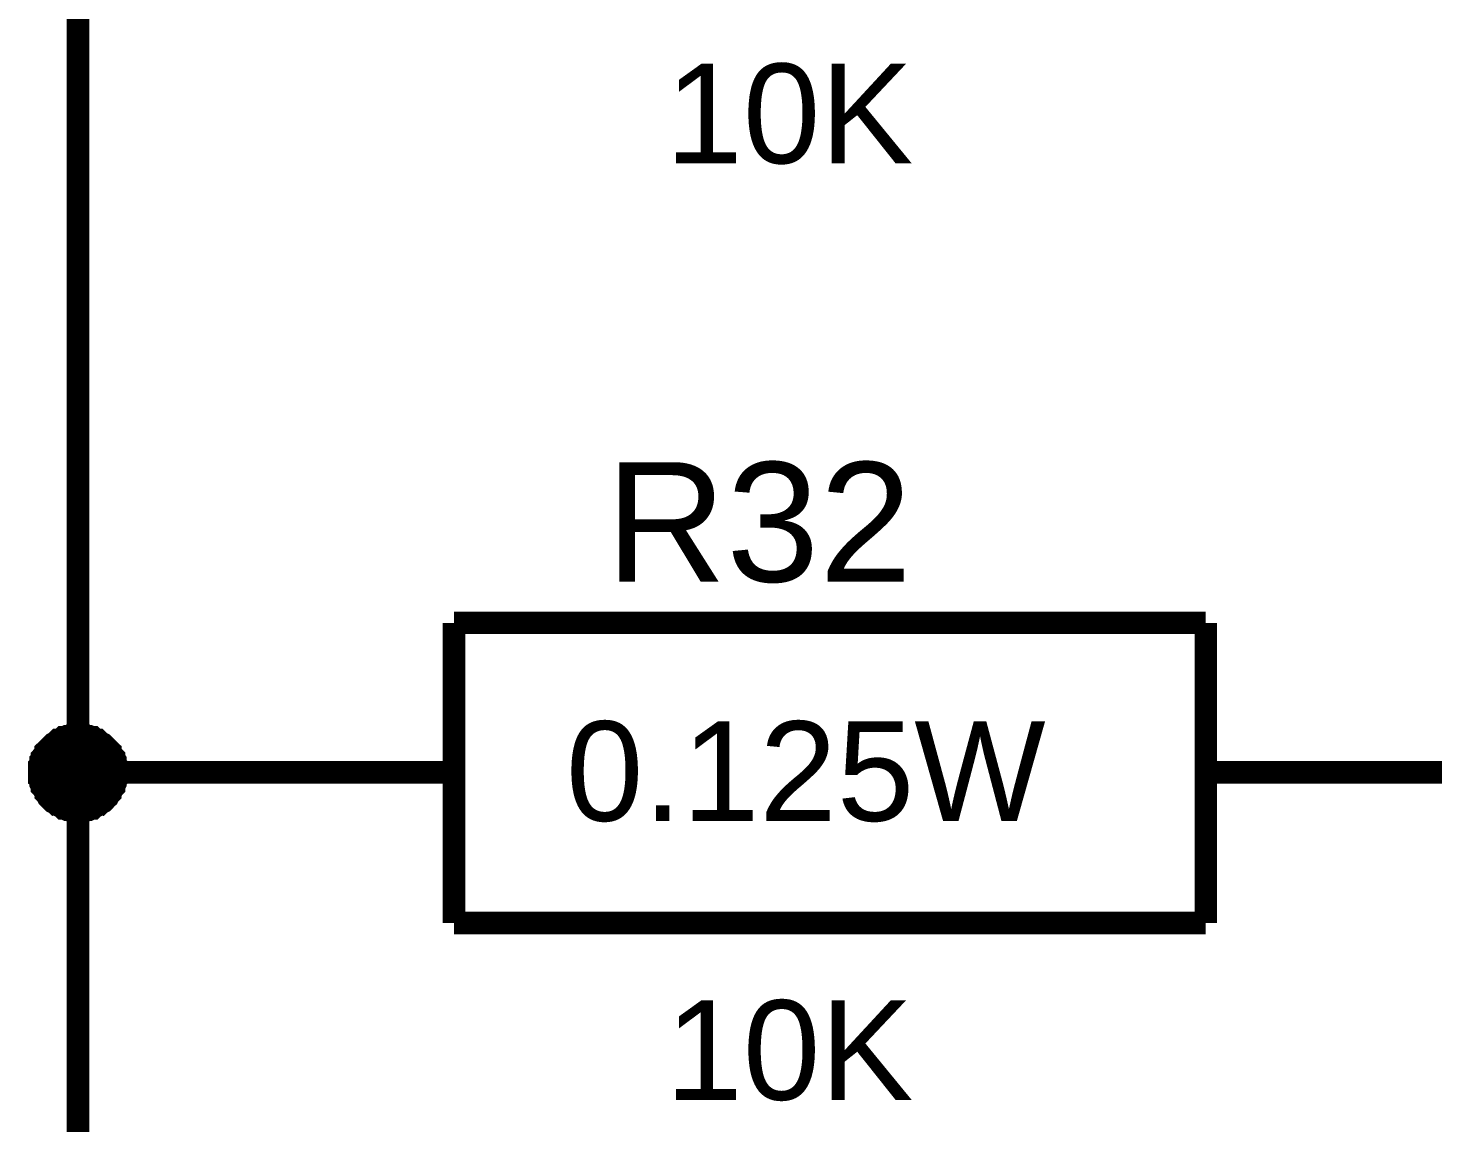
# Model space of a CAD drawing. Header units: millimetres. Extents: x -2024 to 917, y -725 to 13.
# Drawn here: x -1724.67 to -1705.99, y -341.33 to -326.77 of the extents above; entities that cross this region are included whole.
import ezdxf

# ---------------------------------------------------------------- set-up
doc = ezdxf.new("R2010")
doc.units = ezdxf.units.MM
doc.styles.get("Standard").update_dxf_attribs({"font": 'arial.ttf'})

msp = doc.modelspace()

# ---------------------------------------------------------------- linework, layer by layer
at = {"color": 7}
for points, const_width in [([(-1721.51, -324.163), (-1724.009, -324.163), (-1724.009, -336.665), (-1724.009, -349.167), (-1724.009, -361.669), (-1721.51, -361.669)], 0.3), ([(-1719.011, -334.678), (-1719.011, -338.668)], 0.3), ([(-1719.011, -334.678), (-1709.014, -334.678)], 0.3), ([(-1709.014, -334.678), (-1709.014, -338.668)], 0.3), ([(-1724.523, -336.665), (-1724.523, -336.632), (-1724.523, -336.615), (-1724.523, -336.582), (-1724.506, -336.565), (-1724.506, -336.532), (-1724.506, -336.516), (-1724.489, -336.499), (-1724.489, -336.466), (-1724.473, -336.449), (-1724.456, -336.433), (-1724.44, -336.4), (-1724.44, -336.383), (-1724.423, -336.367), (-1724.407, -336.35), (-1724.39, -336.334), (-1724.374, -336.317), (-1724.357, -336.3), (-1724.341, -336.284), (-1724.307, -336.267), (-1724.291, -336.251), (-1724.274, -336.234), (-1724.258, -336.234), (-1724.225, -336.218), (-1724.208, -336.201), (-1724.192, -336.201), (-1724.158, -336.185), (-1724.142, -336.185), (-1724.109, -336.185), (-1724.092, -336.168), (-1724.059, -336.168), (-1724.043, -336.168), (-1724.009, -336.168)], 0.3), ([(-1724.523, -336.665), (-1724.523, -336.632), (-1724.523, -336.615), (-1724.523, -336.582), (-1724.506, -336.565), (-1724.506, -336.532), (-1724.506, -336.516), (-1724.489, -336.499), (-1724.489, -336.466), (-1724.473, -336.449), (-1724.456, -336.433), (-1724.44, -336.4), (-1724.44, -336.383), (-1724.423, -336.367), (-1724.407, -336.35), (-1724.39, -336.334), (-1724.374, -336.317), (-1724.357, -336.3), (-1724.341, -336.284), (-1724.307, -336.267), (-1724.291, -336.251), (-1724.274, -336.234), (-1724.258, -336.234), (-1724.225, -336.218), (-1724.208, -336.201), (-1724.192, -336.201), (-1724.158, -336.185), (-1724.142, -336.185), (-1724.109, -336.185), (-1724.092, -336.168), (-1724.059, -336.168), (-1724.043, -336.168), (-1724.009, -336.168)], 0.3), ([(-1724.523, -336.665), (-1724.523, -336.632), (-1724.523, -336.615), (-1724.523, -336.582), (-1724.506, -336.565), (-1724.506, -336.532), (-1724.506, -336.516), (-1724.489, -336.499), (-1724.489, -336.466), (-1724.473, -336.449), (-1724.456, -336.433), (-1724.44, -336.4), (-1724.44, -336.383), (-1724.423, -336.367), (-1724.407, -336.35), (-1724.39, -336.334), (-1724.374, -336.317), (-1724.357, -336.3), (-1724.341, -336.284), (-1724.307, -336.267), (-1724.291, -336.251), (-1724.274, -336.234), (-1724.258, -336.234), (-1724.225, -336.218), (-1724.208, -336.201), (-1724.192, -336.201), (-1724.158, -336.185), (-1724.142, -336.185), (-1724.109, -336.185), (-1724.092, -336.168), (-1724.059, -336.168), (-1724.043, -336.168), (-1724.009, -336.168)], 0.3), ([(-1724.523, -336.665), (-1724.523, -336.632), (-1724.523, -336.615), (-1724.523, -336.582), (-1724.506, -336.565), (-1724.506, -336.532), (-1724.506, -336.516), (-1724.489, -336.499), (-1724.489, -336.466), (-1724.473, -336.449), (-1724.456, -336.433), (-1724.44, -336.4), (-1724.44, -336.383), (-1724.423, -336.367), (-1724.407, -336.35), (-1724.39, -336.334), (-1724.374, -336.317), (-1724.357, -336.3), (-1724.341, -336.284), (-1724.307, -336.267), (-1724.291, -336.251), (-1724.274, -336.234), (-1724.258, -336.234), (-1724.225, -336.218), (-1724.208, -336.201), (-1724.192, -336.201), (-1724.158, -336.185), (-1724.142, -336.185), (-1724.109, -336.185), (-1724.092, -336.168), (-1724.059, -336.168), (-1724.043, -336.168), (-1724.009, -336.168)], 0.3), ([(-1724.009, -336.168), (-1724.009, -336.168)], 0.3), ([(-1724.009, -336.168), (-1723.976, -336.168), (-1723.96, -336.168), (-1723.927, -336.168), (-1723.91, -336.185), (-1723.877, -336.185), (-1723.861, -336.185), (-1723.827, -336.201), (-1723.811, -336.201), (-1723.794, -336.218), (-1723.761, -336.234), (-1723.745, -336.234), (-1723.728, -336.251), (-1723.712, -336.267), (-1723.678, -336.284), (-1723.662, -336.3), (-1723.645, -336.317), (-1723.629, -336.334), (-1723.612, -336.35), (-1723.596, -336.367), (-1723.579, -336.383), (-1723.579, -336.4), (-1723.563, -336.433), (-1723.546, -336.449), (-1723.529, -336.466), (-1723.529, -336.499), (-1723.513, -336.516), (-1723.513, -336.532), (-1723.513, -336.565), (-1723.496, -336.582), (-1723.496, -336.615), (-1723.496, -336.632), (-1723.496, -336.665)], 0.3), ([(-1724.009, -336.168), (-1724.009, -336.168)], 0.3), ([(-1724.009, -336.168), (-1723.976, -336.168), (-1723.96, -336.168), (-1723.927, -336.168), (-1723.91, -336.185), (-1723.877, -336.185), (-1723.861, -336.185), (-1723.827, -336.201), (-1723.811, -336.201), (-1723.794, -336.218), (-1723.761, -336.234), (-1723.745, -336.234), (-1723.728, -336.251), (-1723.712, -336.267), (-1723.678, -336.284), (-1723.662, -336.3), (-1723.645, -336.317), (-1723.629, -336.334), (-1723.612, -336.35), (-1723.596, -336.367), (-1723.579, -336.383), (-1723.579, -336.4), (-1723.563, -336.433), (-1723.546, -336.449), (-1723.529, -336.466), (-1723.529, -336.499), (-1723.513, -336.516), (-1723.513, -336.532), (-1723.513, -336.565), (-1723.496, -336.582), (-1723.496, -336.615), (-1723.496, -336.632), (-1723.496, -336.665)], 0.3), ([(-1724.009, -336.168), (-1724.009, -336.168)], 0.3), ([(-1724.009, -336.168), (-1723.976, -336.168), (-1723.96, -336.168), (-1723.927, -336.168), (-1723.91, -336.185), (-1723.877, -336.185), (-1723.861, -336.185), (-1723.827, -336.201), (-1723.811, -336.201), (-1723.794, -336.218), (-1723.761, -336.234), (-1723.745, -336.234), (-1723.728, -336.251), (-1723.712, -336.267), (-1723.678, -336.284), (-1723.662, -336.3), (-1723.645, -336.317), (-1723.629, -336.334), (-1723.612, -336.35), (-1723.596, -336.367), (-1723.579, -336.383), (-1723.579, -336.4), (-1723.563, -336.433), (-1723.546, -336.449), (-1723.529, -336.466), (-1723.529, -336.499), (-1723.513, -336.516), (-1723.513, -336.532), (-1723.513, -336.565), (-1723.496, -336.582), (-1723.496, -336.615), (-1723.496, -336.632), (-1723.496, -336.665)], 0.3), ([(-1724.009, -336.168), (-1724.009, -336.168)], 0.3), ([(-1724.009, -336.168), (-1723.976, -336.168), (-1723.96, -336.168), (-1723.927, -336.168), (-1723.91, -336.185), (-1723.877, -336.185), (-1723.861, -336.185), (-1723.827, -336.201), (-1723.811, -336.201), (-1723.794, -336.218), (-1723.761, -336.234), (-1723.745, -336.234), (-1723.728, -336.251), (-1723.712, -336.267), (-1723.678, -336.284), (-1723.662, -336.3), (-1723.645, -336.317), (-1723.629, -336.334), (-1723.612, -336.35), (-1723.596, -336.367), (-1723.579, -336.383), (-1723.579, -336.4), (-1723.563, -336.433), (-1723.546, -336.449), (-1723.529, -336.466), (-1723.529, -336.499), (-1723.513, -336.516), (-1723.513, -336.532), (-1723.513, -336.565), (-1723.496, -336.582), (-1723.496, -336.615), (-1723.496, -336.632), (-1723.496, -336.665)], 0.3), ([(-1724.523, -336.665), (-1724.523, -336.632), (-1724.523, -336.615), (-1724.523, -336.582), (-1724.506, -336.565), (-1724.506, -336.532), (-1724.506, -336.516), (-1724.489, -336.499), (-1724.489, -336.466), (-1724.473, -336.449), (-1724.456, -336.433), (-1724.44, -336.4), (-1724.44, -336.383), (-1724.423, -336.367), (-1724.407, -336.35), (-1724.39, -336.334), (-1724.374, -336.317), (-1724.357, -336.3), (-1724.341, -336.284), (-1724.307, -336.267), (-1724.291, -336.251), (-1724.274, -336.234), (-1724.258, -336.234), (-1724.225, -336.218), (-1724.208, -336.201), (-1724.192, -336.201), (-1724.158, -336.185), (-1724.142, -336.185), (-1724.109, -336.185), (-1724.092, -336.168), (-1724.059, -336.168), (-1724.043, -336.168), (-1724.009, -336.168)], 0.0991), ([(-1724.523, -336.665), (-1724.523, -336.632), (-1724.523, -336.615), (-1724.523, -336.582), (-1724.506, -336.565), (-1724.506, -336.532), (-1724.506, -336.516), (-1724.489, -336.499), (-1724.489, -336.466), (-1724.473, -336.449), (-1724.456, -336.433), (-1724.44, -336.4), (-1724.44, -336.383), (-1724.423, -336.367), (-1724.407, -336.35), (-1724.39, -336.334), (-1724.374, -336.317), (-1724.357, -336.3), (-1724.341, -336.284), (-1724.307, -336.267), (-1724.291, -336.251), (-1724.274, -336.234), (-1724.258, -336.234), (-1724.225, -336.218), (-1724.208, -336.201), (-1724.192, -336.201), (-1724.158, -336.185), (-1724.142, -336.185), (-1724.109, -336.185), (-1724.092, -336.168), (-1724.059, -336.168), (-1724.043, -336.168), (-1724.009, -336.168)], 0.0991), ([(-1724.523, -336.665), (-1724.523, -336.632), (-1724.523, -336.615), (-1724.523, -336.582), (-1724.506, -336.565), (-1724.506, -336.532), (-1724.506, -336.516), (-1724.489, -336.499), (-1724.489, -336.466), (-1724.473, -336.449), (-1724.456, -336.433), (-1724.44, -336.4), (-1724.44, -336.383), (-1724.423, -336.367), (-1724.407, -336.35), (-1724.39, -336.334), (-1724.374, -336.317), (-1724.357, -336.3), (-1724.341, -336.284), (-1724.307, -336.267), (-1724.291, -336.251), (-1724.274, -336.234), (-1724.258, -336.234), (-1724.225, -336.218), (-1724.208, -336.201), (-1724.192, -336.201), (-1724.158, -336.185), (-1724.142, -336.185), (-1724.109, -336.185), (-1724.092, -336.168), (-1724.059, -336.168), (-1724.043, -336.168), (-1724.009, -336.168)], 0.0991), ([(-1724.523, -336.665), (-1724.523, -336.632), (-1724.523, -336.615), (-1724.523, -336.582), (-1724.506, -336.565), (-1724.506, -336.532), (-1724.506, -336.516), (-1724.489, -336.499), (-1724.489, -336.466), (-1724.473, -336.449), (-1724.456, -336.433), (-1724.44, -336.4), (-1724.44, -336.383), (-1724.423, -336.367), (-1724.407, -336.35), (-1724.39, -336.334), (-1724.374, -336.317), (-1724.357, -336.3), (-1724.341, -336.284), (-1724.307, -336.267), (-1724.291, -336.251), (-1724.274, -336.234), (-1724.258, -336.234), (-1724.225, -336.218), (-1724.208, -336.201), (-1724.192, -336.201), (-1724.158, -336.185), (-1724.142, -336.185), (-1724.109, -336.185), (-1724.092, -336.168), (-1724.059, -336.168), (-1724.043, -336.168), (-1724.009, -336.168)], 0.0991), ([(-1724.009, -336.168), (-1724.009, -336.168)], 0.0991), ([(-1724.009, -336.168), (-1723.976, -336.168), (-1723.96, -336.168), (-1723.927, -336.168), (-1723.91, -336.185), (-1723.877, -336.185), (-1723.861, -336.185), (-1723.827, -336.201), (-1723.811, -336.201), (-1723.794, -336.218), (-1723.761, -336.234), (-1723.745, -336.234), (-1723.728, -336.251), (-1723.712, -336.267), (-1723.678, -336.284), (-1723.662, -336.3), (-1723.645, -336.317), (-1723.629, -336.334), (-1723.612, -336.35), (-1723.596, -336.367), (-1723.579, -336.383), (-1723.579, -336.4), (-1723.563, -336.433), (-1723.546, -336.449), (-1723.529, -336.466), (-1723.529, -336.499), (-1723.513, -336.516), (-1723.513, -336.532), (-1723.513, -336.565), (-1723.496, -336.582), (-1723.496, -336.615), (-1723.496, -336.632), (-1723.496, -336.665)], 0.0991), ([(-1724.009, -336.168), (-1724.009, -336.168)], 0.0991), ([(-1724.009, -336.168), (-1723.976, -336.168), (-1723.96, -336.168), (-1723.927, -336.168), (-1723.91, -336.185), (-1723.877, -336.185), (-1723.861, -336.185), (-1723.827, -336.201), (-1723.811, -336.201), (-1723.794, -336.218), (-1723.761, -336.234), (-1723.745, -336.234), (-1723.728, -336.251), (-1723.712, -336.267), (-1723.678, -336.284), (-1723.662, -336.3), (-1723.645, -336.317), (-1723.629, -336.334), (-1723.612, -336.35), (-1723.596, -336.367), (-1723.579, -336.383), (-1723.579, -336.4), (-1723.563, -336.433), (-1723.546, -336.449), (-1723.529, -336.466), (-1723.529, -336.499), (-1723.513, -336.516), (-1723.513, -336.532), (-1723.513, -336.565), (-1723.496, -336.582), (-1723.496, -336.615), (-1723.496, -336.632), (-1723.496, -336.665)], 0.0991), ([(-1724.009, -336.168), (-1724.009, -336.168)], 0.0991), ([(-1724.009, -336.168), (-1723.976, -336.168), (-1723.96, -336.168), (-1723.927, -336.168), (-1723.91, -336.185), (-1723.877, -336.185), (-1723.861, -336.185), (-1723.827, -336.201), (-1723.811, -336.201), (-1723.794, -336.218), (-1723.761, -336.234), (-1723.745, -336.234), (-1723.728, -336.251), (-1723.712, -336.267), (-1723.678, -336.284), (-1723.662, -336.3), (-1723.645, -336.317), (-1723.629, -336.334), (-1723.612, -336.35), (-1723.596, -336.367), (-1723.579, -336.383), (-1723.579, -336.4), (-1723.563, -336.433), (-1723.546, -336.449), (-1723.529, -336.466), (-1723.529, -336.499), (-1723.513, -336.516), (-1723.513, -336.532), (-1723.513, -336.565), (-1723.496, -336.582), (-1723.496, -336.615), (-1723.496, -336.632), (-1723.496, -336.665)], 0.0991), ([(-1724.009, -336.168), (-1724.009, -336.168)], 0.0991), ([(-1724.009, -336.168), (-1723.976, -336.168), (-1723.96, -336.168), (-1723.927, -336.168), (-1723.91, -336.185), (-1723.877, -336.185), (-1723.861, -336.185), (-1723.827, -336.201), (-1723.811, -336.201), (-1723.794, -336.218), (-1723.761, -336.234), (-1723.745, -336.234), (-1723.728, -336.251), (-1723.712, -336.267), (-1723.678, -336.284), (-1723.662, -336.3), (-1723.645, -336.317), (-1723.629, -336.334), (-1723.612, -336.35), (-1723.596, -336.367), (-1723.579, -336.383), (-1723.579, -336.4), (-1723.563, -336.433), (-1723.546, -336.449), (-1723.529, -336.466), (-1723.529, -336.499), (-1723.513, -336.516), (-1723.513, -336.532), (-1723.513, -336.565), (-1723.496, -336.582), (-1723.496, -336.615), (-1723.496, -336.632), (-1723.496, -336.665)], 0.0991), ([(-1724.009, -337.178), (-1724.043, -337.178), (-1724.059, -337.178), (-1724.092, -337.178), (-1724.109, -337.162), (-1724.142, -337.162), (-1724.158, -337.162), (-1724.192, -337.145), (-1724.208, -337.145), (-1724.225, -337.128), (-1724.258, -337.112), (-1724.274, -337.095), (-1724.291, -337.095), (-1724.307, -337.079), (-1724.341, -337.062), (-1724.357, -337.046), (-1724.374, -337.029), (-1724.39, -337.012), (-1724.407, -336.996), (-1724.423, -336.963), (-1724.44, -336.946), (-1724.44, -336.93), (-1724.456, -336.913), (-1724.473, -336.88), (-1724.489, -336.863), (-1724.489, -336.847), (-1724.506, -336.814), (-1724.506, -336.797), (-1724.506, -336.764), (-1724.523, -336.748), (-1724.523, -336.714), (-1724.523, -336.698), (-1724.523, -336.665)], 0.3), ([(-1724.523, -336.665), (-1724.523, -336.665)], 0.3), ([(-1724.009, -337.178), (-1724.043, -337.178), (-1724.059, -337.178), (-1724.092, -337.178), (-1724.109, -337.162), (-1724.142, -337.162), (-1724.158, -337.162), (-1724.192, -337.145), (-1724.208, -337.145), (-1724.225, -337.128), (-1724.258, -337.112), (-1724.274, -337.095), (-1724.291, -337.095), (-1724.307, -337.079), (-1724.341, -337.062), (-1724.357, -337.046), (-1724.374, -337.029), (-1724.39, -337.012), (-1724.407, -336.996), (-1724.423, -336.963), (-1724.44, -336.946), (-1724.44, -336.93), (-1724.456, -336.913), (-1724.473, -336.88), (-1724.489, -336.863), (-1724.489, -336.847), (-1724.506, -336.814), (-1724.506, -336.797), (-1724.506, -336.764), (-1724.523, -336.748), (-1724.523, -336.714), (-1724.523, -336.698), (-1724.523, -336.665)], 0.3), ([(-1724.523, -336.665), (-1724.523, -336.665)], 0.3), ([(-1724.009, -337.178), (-1724.043, -337.178), (-1724.059, -337.178), (-1724.092, -337.178), (-1724.109, -337.162), (-1724.142, -337.162), (-1724.158, -337.162), (-1724.192, -337.145), (-1724.208, -337.145), (-1724.225, -337.128), (-1724.258, -337.112), (-1724.274, -337.095), (-1724.291, -337.095), (-1724.307, -337.079), (-1724.341, -337.062), (-1724.357, -337.046), (-1724.374, -337.029), (-1724.39, -337.012), (-1724.407, -336.996), (-1724.423, -336.963), (-1724.44, -336.946), (-1724.44, -336.93), (-1724.456, -336.913), (-1724.473, -336.88), (-1724.489, -336.863), (-1724.489, -336.847), (-1724.506, -336.814), (-1724.506, -336.797), (-1724.506, -336.764), (-1724.523, -336.748), (-1724.523, -336.714), (-1724.523, -336.698), (-1724.523, -336.665)], 0.3), ([(-1724.523, -336.665), (-1724.523, -336.665)], 0.3), ([(-1724.009, -337.178), (-1724.043, -337.178), (-1724.059, -337.178), (-1724.092, -337.178), (-1724.109, -337.162), (-1724.142, -337.162), (-1724.158, -337.162), (-1724.192, -337.145), (-1724.208, -337.145), (-1724.225, -337.128), (-1724.258, -337.112), (-1724.274, -337.095), (-1724.291, -337.095), (-1724.307, -337.079), (-1724.341, -337.062), (-1724.357, -337.046), (-1724.374, -337.029), (-1724.39, -337.012), (-1724.407, -336.996), (-1724.423, -336.963), (-1724.44, -336.946), (-1724.44, -336.93), (-1724.456, -336.913), (-1724.473, -336.88), (-1724.489, -336.863), (-1724.489, -336.847), (-1724.506, -336.814), (-1724.506, -336.797), (-1724.506, -336.764), (-1724.523, -336.748), (-1724.523, -336.714), (-1724.523, -336.698), (-1724.523, -336.665)], 0.3), ([(-1724.523, -336.665), (-1724.523, -336.665)], 0.3), ([(-1724.009, -336.665), (-1721.51, -336.665)], 0.3), ([(-1723.496, -336.665), (-1723.496, -336.698), (-1723.496, -336.714), (-1723.496, -336.748), (-1723.513, -336.764), (-1723.513, -336.797), (-1723.513, -336.814), (-1723.529, -336.847), (-1723.529, -336.863), (-1723.546, -336.88), (-1723.563, -336.913), (-1723.579, -336.93), (-1723.579, -336.946), (-1723.596, -336.963), (-1723.612, -336.996), (-1723.629, -337.012), (-1723.645, -337.029), (-1723.662, -337.046), (-1723.678, -337.062), (-1723.712, -337.079), (-1723.728, -337.095), (-1723.745, -337.095), (-1723.761, -337.112), (-1723.794, -337.128), (-1723.811, -337.145), (-1723.827, -337.145), (-1723.861, -337.162), (-1723.877, -337.162), (-1723.91, -337.162), (-1723.927, -337.178), (-1723.96, -337.178), (-1723.976, -337.178), (-1724.009, -337.178)], 0.3), ([(-1723.496, -336.665), (-1723.496, -336.698), (-1723.496, -336.714), (-1723.496, -336.748), (-1723.513, -336.764), (-1723.513, -336.797), (-1723.513, -336.814), (-1723.529, -336.847), (-1723.529, -336.863), (-1723.546, -336.88), (-1723.563, -336.913), (-1723.579, -336.93), (-1723.579, -336.946), (-1723.596, -336.963), (-1723.612, -336.996), (-1723.629, -337.012), (-1723.645, -337.029), (-1723.662, -337.046), (-1723.678, -337.062), (-1723.712, -337.079), (-1723.728, -337.095), (-1723.745, -337.095), (-1723.761, -337.112), (-1723.794, -337.128), (-1723.811, -337.145), (-1723.827, -337.145), (-1723.861, -337.162), (-1723.877, -337.162), (-1723.91, -337.162), (-1723.927, -337.178), (-1723.96, -337.178), (-1723.976, -337.178), (-1724.009, -337.178)], 0.3), ([(-1723.496, -336.665), (-1723.496, -336.698), (-1723.496, -336.714), (-1723.496, -336.748), (-1723.513, -336.764), (-1723.513, -336.797), (-1723.513, -336.814), (-1723.529, -336.847), (-1723.529, -336.863), (-1723.546, -336.88), (-1723.563, -336.913), (-1723.579, -336.93), (-1723.579, -336.946), (-1723.596, -336.963), (-1723.612, -336.996), (-1723.629, -337.012), (-1723.645, -337.029), (-1723.662, -337.046), (-1723.678, -337.062), (-1723.712, -337.079), (-1723.728, -337.095), (-1723.745, -337.095), (-1723.761, -337.112), (-1723.794, -337.128), (-1723.811, -337.145), (-1723.827, -337.145), (-1723.861, -337.162), (-1723.877, -337.162), (-1723.91, -337.162), (-1723.927, -337.178), (-1723.96, -337.178), (-1723.976, -337.178), (-1724.009, -337.178)], 0.3), ([(-1723.496, -336.665), (-1723.496, -336.698), (-1723.496, -336.714), (-1723.496, -336.748), (-1723.513, -336.764), (-1723.513, -336.797), (-1723.513, -336.814), (-1723.529, -336.847), (-1723.529, -336.863), (-1723.546, -336.88), (-1723.563, -336.913), (-1723.579, -336.93), (-1723.579, -336.946), (-1723.596, -336.963), (-1723.612, -336.996), (-1723.629, -337.012), (-1723.645, -337.029), (-1723.662, -337.046), (-1723.678, -337.062), (-1723.712, -337.079), (-1723.728, -337.095), (-1723.745, -337.095), (-1723.761, -337.112), (-1723.794, -337.128), (-1723.811, -337.145), (-1723.827, -337.145), (-1723.861, -337.162), (-1723.877, -337.162), (-1723.91, -337.162), (-1723.927, -337.178), (-1723.96, -337.178), (-1723.976, -337.178), (-1724.009, -337.178)], 0.3), ([(-1723.496, -336.665), (-1723.496, -336.665), (-1723.496, -336.665), (-1723.496, -336.665), (-1723.496, -336.665), (-1723.496, -336.665), (-1723.496, -336.665), (-1723.496, -336.665), (-1723.496, -336.665), (-1723.496, -336.665), (-1723.496, -336.665), (-1723.496, -336.665), (-1723.496, -336.665), (-1723.496, -336.665), (-1723.496, -336.665), (-1723.496, -336.665), (-1723.496, -336.665), (-1723.496, -336.665), (-1723.496, -336.665), (-1723.496, -336.665), (-1723.496, -336.665), (-1723.496, -336.665), (-1723.496, -336.665), (-1723.496, -336.665), (-1723.496, -336.665), (-1723.496, -336.665), (-1723.496, -336.665), (-1723.496, -336.665), (-1723.496, -336.665), (-1723.496, -336.665), (-1723.496, -336.665), (-1723.496, -336.665), (-1723.496, -336.665)], 0.3), ([(-1723.496, -336.665), (-1723.496, -336.665)], 0.3), ([(-1723.496, -336.665), (-1723.496, -336.665), (-1723.496, -336.665), (-1723.496, -336.665), (-1723.496, -336.665), (-1723.496, -336.665), (-1723.496, -336.665), (-1723.496, -336.665), (-1723.496, -336.665), (-1723.496, -336.665), (-1723.496, -336.665), (-1723.496, -336.665), (-1723.496, -336.665), (-1723.496, -336.665), (-1723.496, -336.665), (-1723.496, -336.665), (-1723.496, -336.665), (-1723.496, -336.665), (-1723.496, -336.665), (-1723.496, -336.665), (-1723.496, -336.665), (-1723.496, -336.665), (-1723.496, -336.665), (-1723.496, -336.665), (-1723.496, -336.665), (-1723.496, -336.665), (-1723.496, -336.665), (-1723.496, -336.665), (-1723.496, -336.665), (-1723.496, -336.665), (-1723.496, -336.665), (-1723.496, -336.665), (-1723.496, -336.665)], 0.3), ([(-1723.496, -336.665), (-1723.496, -336.665)], 0.3), ([(-1723.496, -336.665), (-1723.496, -336.665), (-1723.496, -336.665), (-1723.496, -336.665), (-1723.496, -336.665), (-1723.496, -336.665), (-1723.496, -336.665), (-1723.496, -336.665), (-1723.496, -336.665), (-1723.496, -336.665), (-1723.496, -336.665), (-1723.496, -336.665), (-1723.496, -336.665), (-1723.496, -336.665), (-1723.496, -336.665), (-1723.496, -336.665), (-1723.496, -336.665), (-1723.496, -336.665), (-1723.496, -336.665), (-1723.496, -336.665), (-1723.496, -336.665), (-1723.496, -336.665), (-1723.496, -336.665), (-1723.496, -336.665), (-1723.496, -336.665), (-1723.496, -336.665), (-1723.496, -336.665), (-1723.496, -336.665), (-1723.496, -336.665), (-1723.496, -336.665), (-1723.496, -336.665), (-1723.496, -336.665), (-1723.496, -336.665)], 0.3), ([(-1723.496, -336.665), (-1723.496, -336.665)], 0.3), ([(-1723.496, -336.665), (-1723.496, -336.665), (-1723.496, -336.665), (-1723.496, -336.665), (-1723.496, -336.665), (-1723.496, -336.665), (-1723.496, -336.665), (-1723.496, -336.665), (-1723.496, -336.665), (-1723.496, -336.665), (-1723.496, -336.665), (-1723.496, -336.665), (-1723.496, -336.665), (-1723.496, -336.665), (-1723.496, -336.665), (-1723.496, -336.665), (-1723.496, -336.665), (-1723.496, -336.665), (-1723.496, -336.665), (-1723.496, -336.665), (-1723.496, -336.665), (-1723.496, -336.665), (-1723.496, -336.665), (-1723.496, -336.665), (-1723.496, -336.665), (-1723.496, -336.665), (-1723.496, -336.665), (-1723.496, -336.665), (-1723.496, -336.665), (-1723.496, -336.665), (-1723.496, -336.665), (-1723.496, -336.665), (-1723.496, -336.665)], 0.3), ([(-1723.496, -336.665), (-1723.496, -336.665)], 0.3), ([(-1719.011, -336.665), (-1721.51, -336.665)], 0.3), ([(-1709.014, -336.665), (-1706.515, -336.665)], 0.3), ([(-1691.52, -336.665), (-1706.515, -336.665)], 0.3), ([(-1724.009, -337.178), (-1724.043, -337.178), (-1724.059, -337.178), (-1724.092, -337.178), (-1724.109, -337.162), (-1724.142, -337.162), (-1724.158, -337.162), (-1724.192, -337.145), (-1724.208, -337.145), (-1724.225, -337.128), (-1724.258, -337.112), (-1724.274, -337.095), (-1724.291, -337.095), (-1724.307, -337.079), (-1724.341, -337.062), (-1724.357, -337.046), (-1724.374, -337.029), (-1724.39, -337.012), (-1724.407, -336.996), (-1724.423, -336.963), (-1724.44, -336.946), (-1724.44, -336.93), (-1724.456, -336.913), (-1724.473, -336.88), (-1724.489, -336.863), (-1724.489, -336.847), (-1724.506, -336.814), (-1724.506, -336.797), (-1724.506, -336.764), (-1724.523, -336.748), (-1724.523, -336.714), (-1724.523, -336.698), (-1724.523, -336.665)], 0.0991), ([(-1724.523, -336.665), (-1724.523, -336.665)], 0.0991), ([(-1724.009, -337.178), (-1724.043, -337.178), (-1724.059, -337.178), (-1724.092, -337.178), (-1724.109, -337.162), (-1724.142, -337.162), (-1724.158, -337.162), (-1724.192, -337.145), (-1724.208, -337.145), (-1724.225, -337.128), (-1724.258, -337.112), (-1724.274, -337.095), (-1724.291, -337.095), (-1724.307, -337.079), (-1724.341, -337.062), (-1724.357, -337.046), (-1724.374, -337.029), (-1724.39, -337.012), (-1724.407, -336.996), (-1724.423, -336.963), (-1724.44, -336.946), (-1724.44, -336.93), (-1724.456, -336.913), (-1724.473, -336.88), (-1724.489, -336.863), (-1724.489, -336.847), (-1724.506, -336.814), (-1724.506, -336.797), (-1724.506, -336.764), (-1724.523, -336.748), (-1724.523, -336.714), (-1724.523, -336.698), (-1724.523, -336.665)], 0.0991), ([(-1724.523, -336.665), (-1724.523, -336.665)], 0.0991), ([(-1724.009, -337.178), (-1724.043, -337.178), (-1724.059, -337.178), (-1724.092, -337.178), (-1724.109, -337.162), (-1724.142, -337.162), (-1724.158, -337.162), (-1724.192, -337.145), (-1724.208, -337.145), (-1724.225, -337.128), (-1724.258, -337.112), (-1724.274, -337.095), (-1724.291, -337.095), (-1724.307, -337.079), (-1724.341, -337.062), (-1724.357, -337.046), (-1724.374, -337.029), (-1724.39, -337.012), (-1724.407, -336.996), (-1724.423, -336.963), (-1724.44, -336.946), (-1724.44, -336.93), (-1724.456, -336.913), (-1724.473, -336.88), (-1724.489, -336.863), (-1724.489, -336.847), (-1724.506, -336.814), (-1724.506, -336.797), (-1724.506, -336.764), (-1724.523, -336.748), (-1724.523, -336.714), (-1724.523, -336.698), (-1724.523, -336.665)], 0.0991), ([(-1724.523, -336.665), (-1724.523, -336.665)], 0.0991), ([(-1724.009, -337.178), (-1724.043, -337.178), (-1724.059, -337.178), (-1724.092, -337.178), (-1724.109, -337.162), (-1724.142, -337.162), (-1724.158, -337.162), (-1724.192, -337.145), (-1724.208, -337.145), (-1724.225, -337.128), (-1724.258, -337.112), (-1724.274, -337.095), (-1724.291, -337.095), (-1724.307, -337.079), (-1724.341, -337.062), (-1724.357, -337.046), (-1724.374, -337.029), (-1724.39, -337.012), (-1724.407, -336.996), (-1724.423, -336.963), (-1724.44, -336.946), (-1724.44, -336.93), (-1724.456, -336.913), (-1724.473, -336.88), (-1724.489, -336.863), (-1724.489, -336.847), (-1724.506, -336.814), (-1724.506, -336.797), (-1724.506, -336.764), (-1724.523, -336.748), (-1724.523, -336.714), (-1724.523, -336.698), (-1724.523, -336.665)], 0.0991), ([(-1724.523, -336.665), (-1724.523, -336.665)], 0.0991), ([(-1723.496, -336.665), (-1723.496, -336.698), (-1723.496, -336.714), (-1723.496, -336.748), (-1723.513, -336.764), (-1723.513, -336.797), (-1723.513, -336.814), (-1723.529, -336.847), (-1723.529, -336.863), (-1723.546, -336.88), (-1723.563, -336.913), (-1723.579, -336.93), (-1723.579, -336.946), (-1723.596, -336.963), (-1723.612, -336.996), (-1723.629, -337.012), (-1723.645, -337.029), (-1723.662, -337.046), (-1723.678, -337.062), (-1723.712, -337.079), (-1723.728, -337.095), (-1723.745, -337.095), (-1723.761, -337.112), (-1723.794, -337.128), (-1723.811, -337.145), (-1723.827, -337.145), (-1723.861, -337.162), (-1723.877, -337.162), (-1723.91, -337.162), (-1723.927, -337.178), (-1723.96, -337.178), (-1723.976, -337.178), (-1724.009, -337.178)], 0.0991), ([(-1723.496, -336.665), (-1723.496, -336.698), (-1723.496, -336.714), (-1723.496, -336.748), (-1723.513, -336.764), (-1723.513, -336.797), (-1723.513, -336.814), (-1723.529, -336.847), (-1723.529, -336.863), (-1723.546, -336.88), (-1723.563, -336.913), (-1723.579, -336.93), (-1723.579, -336.946), (-1723.596, -336.963), (-1723.612, -336.996), (-1723.629, -337.012), (-1723.645, -337.029), (-1723.662, -337.046), (-1723.678, -337.062), (-1723.712, -337.079), (-1723.728, -337.095), (-1723.745, -337.095), (-1723.761, -337.112), (-1723.794, -337.128), (-1723.811, -337.145), (-1723.827, -337.145), (-1723.861, -337.162), (-1723.877, -337.162), (-1723.91, -337.162), (-1723.927, -337.178), (-1723.96, -337.178), (-1723.976, -337.178), (-1724.009, -337.178)], 0.0991), ([(-1723.496, -336.665), (-1723.496, -336.698), (-1723.496, -336.714), (-1723.496, -336.748), (-1723.513, -336.764), (-1723.513, -336.797), (-1723.513, -336.814), (-1723.529, -336.847), (-1723.529, -336.863), (-1723.546, -336.88), (-1723.563, -336.913), (-1723.579, -336.93), (-1723.579, -336.946), (-1723.596, -336.963), (-1723.612, -336.996), (-1723.629, -337.012), (-1723.645, -337.029), (-1723.662, -337.046), (-1723.678, -337.062), (-1723.712, -337.079), (-1723.728, -337.095), (-1723.745, -337.095), (-1723.761, -337.112), (-1723.794, -337.128), (-1723.811, -337.145), (-1723.827, -337.145), (-1723.861, -337.162), (-1723.877, -337.162), (-1723.91, -337.162), (-1723.927, -337.178), (-1723.96, -337.178), (-1723.976, -337.178), (-1724.009, -337.178)], 0.0991), ([(-1723.496, -336.665), (-1723.496, -336.698), (-1723.496, -336.714), (-1723.496, -336.748), (-1723.513, -336.764), (-1723.513, -336.797), (-1723.513, -336.814), (-1723.529, -336.847), (-1723.529, -336.863), (-1723.546, -336.88), (-1723.563, -336.913), (-1723.579, -336.93), (-1723.579, -336.946), (-1723.596, -336.963), (-1723.612, -336.996), (-1723.629, -337.012), (-1723.645, -337.029), (-1723.662, -337.046), (-1723.678, -337.062), (-1723.712, -337.079), (-1723.728, -337.095), (-1723.745, -337.095), (-1723.761, -337.112), (-1723.794, -337.128), (-1723.811, -337.145), (-1723.827, -337.145), (-1723.861, -337.162), (-1723.877, -337.162), (-1723.91, -337.162), (-1723.927, -337.178), (-1723.96, -337.178), (-1723.976, -337.178), (-1724.009, -337.178)], 0.0991), ([(-1723.496, -336.665), (-1723.496, -336.665), (-1723.496, -336.665), (-1723.496, -336.665), (-1723.496, -336.665), (-1723.496, -336.665), (-1723.496, -336.665), (-1723.496, -336.665), (-1723.496, -336.665), (-1723.496, -336.665), (-1723.496, -336.665), (-1723.496, -336.665), (-1723.496, -336.665), (-1723.496, -336.665), (-1723.496, -336.665), (-1723.496, -336.665), (-1723.496, -336.665), (-1723.496, -336.665), (-1723.496, -336.665), (-1723.496, -336.665), (-1723.496, -336.665), (-1723.496, -336.665), (-1723.496, -336.665), (-1723.496, -336.665), (-1723.496, -336.665), (-1723.496, -336.665), (-1723.496, -336.665), (-1723.496, -336.665), (-1723.496, -336.665), (-1723.496, -336.665), (-1723.496, -336.665), (-1723.496, -336.665), (-1723.496, -336.665)], 0.0991), ([(-1723.496, -336.665), (-1723.496, -336.665)], 0.0991), ([(-1723.496, -336.665), (-1723.496, -336.665), (-1723.496, -336.665), (-1723.496, -336.665), (-1723.496, -336.665), (-1723.496, -336.665), (-1723.496, -336.665), (-1723.496, -336.665), (-1723.496, -336.665), (-1723.496, -336.665), (-1723.496, -336.665), (-1723.496, -336.665), (-1723.496, -336.665), (-1723.496, -336.665), (-1723.496, -336.665), (-1723.496, -336.665), (-1723.496, -336.665), (-1723.496, -336.665), (-1723.496, -336.665), (-1723.496, -336.665), (-1723.496, -336.665), (-1723.496, -336.665), (-1723.496, -336.665), (-1723.496, -336.665), (-1723.496, -336.665), (-1723.496, -336.665), (-1723.496, -336.665), (-1723.496, -336.665), (-1723.496, -336.665), (-1723.496, -336.665), (-1723.496, -336.665), (-1723.496, -336.665), (-1723.496, -336.665)], 0.0991), ([(-1723.496, -336.665), (-1723.496, -336.665)], 0.0991), ([(-1723.496, -336.665), (-1723.496, -336.665), (-1723.496, -336.665), (-1723.496, -336.665), (-1723.496, -336.665), (-1723.496, -336.665), (-1723.496, -336.665), (-1723.496, -336.665), (-1723.496, -336.665), (-1723.496, -336.665), (-1723.496, -336.665), (-1723.496, -336.665), (-1723.496, -336.665), (-1723.496, -336.665), (-1723.496, -336.665), (-1723.496, -336.665), (-1723.496, -336.665), (-1723.496, -336.665), (-1723.496, -336.665), (-1723.496, -336.665), (-1723.496, -336.665), (-1723.496, -336.665), (-1723.496, -336.665), (-1723.496, -336.665), (-1723.496, -336.665), (-1723.496, -336.665), (-1723.496, -336.665), (-1723.496, -336.665), (-1723.496, -336.665), (-1723.496, -336.665), (-1723.496, -336.665), (-1723.496, -336.665), (-1723.496, -336.665)], 0.0991), ([(-1723.496, -336.665), (-1723.496, -336.665)], 0.0991), ([(-1723.496, -336.665), (-1723.496, -336.665), (-1723.496, -336.665), (-1723.496, -336.665), (-1723.496, -336.665), (-1723.496, -336.665), (-1723.496, -336.665), (-1723.496, -336.665), (-1723.496, -336.665), (-1723.496, -336.665), (-1723.496, -336.665), (-1723.496, -336.665), (-1723.496, -336.665), (-1723.496, -336.665), (-1723.496, -336.665), (-1723.496, -336.665), (-1723.496, -336.665), (-1723.496, -336.665), (-1723.496, -336.665), (-1723.496, -336.665), (-1723.496, -336.665), (-1723.496, -336.665), (-1723.496, -336.665), (-1723.496, -336.665), (-1723.496, -336.665), (-1723.496, -336.665), (-1723.496, -336.665), (-1723.496, -336.665), (-1723.496, -336.665), (-1723.496, -336.665), (-1723.496, -336.665), (-1723.496, -336.665), (-1723.496, -336.665)], 0.0991), ([(-1723.496, -336.665), (-1723.496, -336.665)], 0.0991), ([(-1719.011, -338.668), (-1709.014, -338.668)], 0.3)]:
    msp.add_lwpolyline(points, dxfattribs=dict(at, const_width=const_width))
at = {"color": 7, "const_width": 0.508}
msp.add_lwpolyline([(-1724.352, -336.662, 1), (-1723.844, -336.662, 1)], format="xyb", close=True, dxfattribs=at)

# ---------------------------------------------------------------- texts
at = {"color": 7}
for s, height, p in [('10K', 1.3247, (-1716.197, -328.567)), ('R32', 1.5897, (-1716.992, -334.131)), ('0.125W', 1.3247, (-1717.521, -337.311)), ('10K', 1.3247, (-1716.197, -341.02))]:
    msp.add_text(s, height=height, dxfattribs=at).set_placement(p)

doc.saveas('drawing.dxf')
